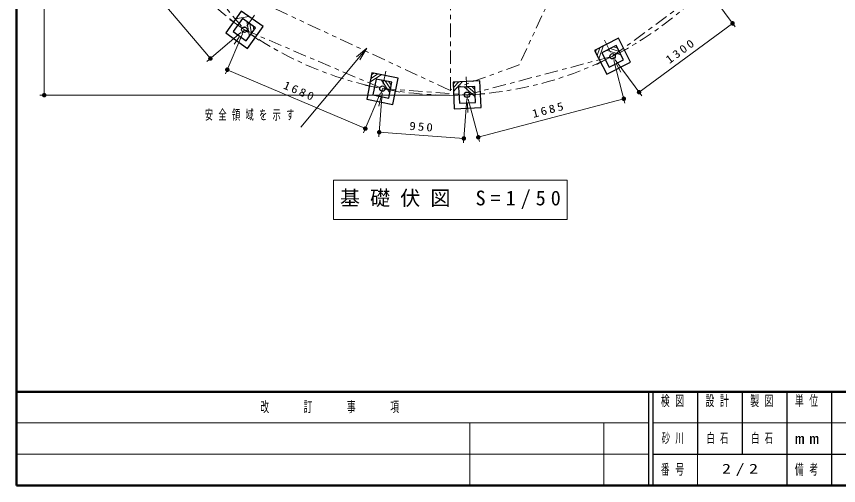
# Model space of a CAD drawing. Units: millimetres on the paper, scale 1:50. Extents: x -805 to -334, y -297 to 267.
# Drawn here: x -805 to -621, y -297 to -192 of the extents above; entities that cross this region are included whole.
import ezdxf

# ---------------------------------------------------------------- set-up
doc = ezdxf.new("R2010")
doc.units = ezdxf.units.MM
doc.linetypes.add('USER2', pattern=[6, 3, -1, 1, -1])
doc.linetypes.add('USER3', pattern=[8, 3, -1, 1, -1, 1, -1])
doc.layers.add('1_50', color=7, linetype='Continuous', lineweight=25)
doc.layers.add('NAKAMURA図枠', color=7, linetype='Continuous', lineweight=13)
doc.layers.add('図面情報', color=7, linetype='Continuous')
doc.styles.add('ＭＳ ゴシック', font='')
doc.styles.get('ＭＳ ゴシック').set_extended_font_data('MS Gothic')

# ---------------------------------------------------------------- blocks, each defined once
blk = doc.blocks.new('open_arrow')
at = {"color": 0, "linetype": 'Continuous', "lineweight": -2}
blk.add_lwpolyline([(7.5, 1.25), (0, 0), (7.5, -1.25)], dxfattribs=at)
blk = doc.blocks.new('filled_dot')
at = {"color": 0, "linetype": 'Continuous', "lineweight": -2, "const_width": 1.25}
blk.add_lwpolyline([(-0.625, 0, 1), (0.625, 0, 1)], format="xyb", close=True, dxfattribs=at)

msp = doc.modelspace()

# ---------------------------------------------------------------- linework, layer by layer
at = {"layer": '1_50', "linetype": 'USER2', "lineweight": 13}
for p, q in [((-707.834, -49.648), (-707.834, -209.648)), ((-779.848, -164.492), (-753.978, -195)), ((-671.536, -200.94), (-650.592, -185.534)), ((-757.245, -192.693), (-750.71, -197.307)), ((-751.67, -191.732), (-756.285, -198.267)), ((-753.978, -195), (-723.074, -208.183)), ((-673.351, -197.375), (-669.721, -204.504)), ((-675.101, -202.754), (-667.972, -199.125)), ((-704.124, -209.562), (-671.536, -200.94)), ((-722.312, -204.257), (-723.835, -212.11)), ((-704.31, -205.567), (-703.939, -213.558)), ((-727, -207.422), (-719.147, -208.945)), ((-723.074, -208.183), (-704.155, -209.564)), ((-708.12, -209.748), (-700.128, -209.377))]:
    msp.add_line(p, q, dxfattribs=at)
at = {"layer": '1_50', "lineweight": 13}
for p, q in [((-798.782, -209.648), (-798.782, -129.648)), ((-761.585, -201.451), (-787.455, -170.943)), ((-649.999, -186.34), (-644.082, -194.385)), ((-752.944, -192.057), (-755.936, -192.573)), ((-753.41, -193.197), (-752.84, -196.509)), ((-752.717, -193.686), (-752.35, -195.816)), ((-752.024, -194.176), (-751.861, -195.123)), ((-644.674, -193.579), (-665.619, -208.984)), ((-754.74, -195.647), (-762.348, -202.098)), ((-754.37, -195.92), (-758.185, -204.863)), ((-673.657, -198.653), (-674.596, -201.541)), ((-726.573, -199.118), (-741.362, -216.793)), ((-675.17, -199.423), (-675.366, -200.029)), ((-674.413, -199.038), (-674.981, -200.785)), ((-672.867, -199.597), (-669.671, -200.636)), ((-672.11, -199.212), (-670.056, -199.88)), ((-671.354, -198.827), (-670.441, -199.124)), ((-671.28, -201.906), (-668.766, -211.41)), ((-670.944, -201.745), (-665.027, -209.79)), ((-726.889, -217.127), (-757.793, -203.944)), ((-723.339, -205.076), (-725.856, -206.775)), ((-724.172, -204.914), (-725.695, -205.942)), ((-725.005, -204.753), (-725.533, -205.109)), ((-723.296, -206.307), (-721.416, -209.092)), ((-722.463, -206.468), (-721.255, -208.259)), ((-721.63, -206.63), (-721.093, -207.426)), ((-706.81, -206.684), (-707.239, -207.154)), ((-705.963, -206.644), (-707.2, -208.002)), ((-705.115, -206.605), (-707.16, -208.85)), ((-704.783, -207.791), (-702.299, -210.054)), ((-703.936, -207.752), (-702.339, -209.207)), ((-703.088, -207.712), (-702.378, -208.359)), ((-708.834, -209.648), (-799.782, -209.648)), ((-723.466, -209.103), (-727.281, -218.047)), ((-723.146, -209.181), (-723.857, -218.949)), ((-704.197, -210.56), (-704.907, -220.328)), ((-703.868, -210.529), (-701.354, -220.032)), ((-669.022, -210.443), (-701.609, -219.066)), ((-704.835, -219.33), (-723.784, -217.952)), ((-733.984, -228.663), (-733.984, -237.463)), ((-681.684, -228.663), (-733.984, -228.663)), ((-681.684, -237.463), (-681.684, -228.663)), ((-733.984, -237.463), (-681.684, -237.463))]:
    msp.add_line(p, q, dxfattribs=at)
at = {"layer": '1_50'}
for p, q in [((-754.698, -190.819), (-758.159, -195.72)), ((-749.796, -194.279), (-754.698, -190.819)), ((-753.257, -199.181), (-749.796, -194.279)), ((-758.159, -195.72), (-753.257, -199.181)), ((-670.224, -196.905), (-675.571, -199.627)), ((-667.502, -202.252), (-670.224, -196.905)), ((-675.571, -199.627), (-672.848, -204.974)), ((-672.848, -204.974), (-667.502, -202.252)), ((-725.447, -204.667), (-726.59, -210.557)), ((-719.557, -205.81), (-725.447, -204.667)), ((-720.7, -211.7), (-719.557, -205.81)), ((-701.266, -206.426), (-707.26, -206.705)), ((-707.26, -206.705), (-706.982, -212.698)), ((-700.988, -212.42), (-701.266, -206.426)), ((-726.59, -210.557), (-720.7, -211.7)), ((-706.982, -212.698), (-700.988, -212.42))]:
    msp.add_line(p, q, dxfattribs=at)
at = {"layer": '1_50', "linetype": 'USER3', "lineweight": 13}
msp.add_lwpolyline([(-686.27, -161.853), (-680.603, -177.422), (-692.466, -202.861), (-708.035, -208.528), (-762.529, -183.117), (-768.195, -167.548), (-756.333, -142.109), (-740.764, -136.442)], close=True, dxfattribs=at)
at = {"layer": '1_50'}
for points in [[(-753.545, -197.508), (-751.469, -194.568), (-754.41, -192.491), (-756.486, -195.432)], [(-669.115, -201.727), (-670.749, -198.519), (-673.957, -200.152), (-672.324, -203.36)], [(-721.649, -210.293), (-720.964, -206.759), (-724.498, -206.074), (-725.183, -209.608)], [(-702.243, -211.277), (-702.409, -207.681), (-706.006, -207.848), (-705.839, -211.444)]]:
    msp.add_lwpolyline(points, close=True, dxfattribs=at)
at = {"layer": '1_50', "linetype": 'USER2', "lineweight": 13}
msp.add_circle((-707.834, -129.648), 80, dxfattribs=at)
at = {"layer": '1_50'}
for centre, radius in [((-753.978, -195), 0.606), ((-753.978, -195), 0.605), ((-671.536, -200.94), 0.606), ((-671.536, -200.94), 0.605), ((-723.074, -208.183), 0.606), ((-723.074, -208.183), 0.605), ((-704.124, -209.562), 0.605)]:
    msp.add_circle(centre, radius, dxfattribs=at)
at = {"layer": 'NAKAMURA図枠', "lineweight": 50}
for p, q in [((-805, -30), (-805, -297)), ((-805, -276), (-420, -276)), ((-805, -297), (-420, -297))]:
    msp.add_line(p, q, dxfattribs=at)
at = {"layer": 'NAKAMURA図枠', "color": 211, "lineweight": 25}
for p, q in [((-663.5, -276), (-663.5, -297)), ((-662.5, -276), (-662.5, -297)), ((-652.5, -276), (-652.5, -290)), ((-642.5, -276), (-642.5, -290)), ((-632.5, -276), (-632.5, -297)), ((-622.5, -276), (-622.5, -290)), ((-662.5, -290), (-420, -290))]:
    msp.add_line(p, q, dxfattribs=at)
at = {"layer": 'NAKAMURA図枠'}
for p, q in [((-805, -283), (-663.5, -283)), ((-703.5, -283), (-703.5, -297)), ((-673.5, -283), (-673.5, -297)), ((-662.5, -283), (-607.5, -283)), ((-805, -290), (-663.5, -290)), ((-652.5, -290), (-652.5, -297))]:
    msp.add_line(p, q, dxfattribs=at)
at = {"layer": 'NAKAMURA図枠', "lineweight": 25}
msp.add_line((-622.5, -290), (-622.5, -297), dxfattribs=at)

# ---------------------------------------------------------------- block references
at = {"layer": '1_50', "lineweight": 13, "xscale": 0.4, "yscale": 0.4}
for name, p, rotation in [('filled_dot', (-644.674, -193.579), 216.3), ('open_arrow', (-726.573, -199.118), 230.1), ('filled_dot', (-761.585, -201.451), 130.3), ('filled_dot', (-757.793, -203.944), 336.9), ('filled_dot', (-798.782, -209.648), 90), ('filled_dot', (-665.619, -208.984), 36.3), ('filled_dot', (-669.022, -210.443), 194.8), ('filled_dot', (-726.889, -217.127), 156.9), ('filled_dot', (-723.784, -217.952), 355.8), ('filled_dot', (-704.835, -219.33), 175.8), ('filled_dot', (-701.609, -219.066), 14.8)]:
    msp.add_blockref(name, p, dxfattribs=dict(at, rotation=rotation))

# ---------------------------------------------------------------- texts
at = {"layer": '1_50', "char_height": 1.833, "attachment_point": 8, "style": 'ＭＳ ゴシック'}
for s, insert, rotation in [('\\T1.33;\\W1.15;1300', (-655.739, -200.476), 36.335), ('\\T1.33;\\W1.15;1680', (-741.949, -209.616), 336.897), ('\\T1.33;\\W1.15;1685', (-685.571, -213.788), 14.821), ('\\T1.33;\\W1.15;950', (-714.237, -217.644), 355.839)]:
    msp.add_mtext(s, dxfattribs=dict(at, insert=insert, rotation=rotation))
at = {"layer": '1_50', "attachment_point": 4, "style": 'ＭＳ ゴシック'}
for s, insert, char_height in [('\\T1.64;\\W0.6;安全領域を示す', (-762.812, -214.143), 2.199), ('\\T1.5;基礎伏図\\~S=1/50', (-732.584, -233.063), 3.299)]:
    msp.add_mtext(s, dxfattribs=dict(at, insert=insert, char_height=char_height))
at = {"layer": 'NAKAMURA図枠', "color": 4, "char_height": 2.346, "style": 'ＭＳ ゴシック'}
for s, insert, attachment_point in [('\\T1.64;\\W0.6;改\u3000\u3000訂\u3000\u3000事\u3000\u3000項', (-734.25, -279.5), 5), ('\\T1.64;\\W0.6;検図', (-657.5, -276.833), 2), ('\\T1.64;\\W0.6;設計', (-647.5, -276.833), 2), ('\\T1.64;\\W0.6;製図', (-637.5, -276.833), 2), ('\\T1.64;\\W0.6;単位', (-627.5, -276.833), 2), ('\\T1.5;\\W1.35;mm', (-627.5, -286.5), 5), ('\\T1.64;\\W0.6;番号', (-657.5, -293.5), 5), ('\\T1.64;\\W0.6;備考', (-627.5, -293.5), 5)]:
    msp.add_mtext(s, dxfattribs=dict(at, insert=insert, attachment_point=attachment_point))
at = {"layer": '図面情報', "char_height": 2.199, "style": 'ＭＳ ゴシック'}
for s, insert, attachment_point in [('\\T1.64;\\W0.6;砂川', (-657.5, -286.5), 5), ('\\T1.64;\\W0.6;白石', (-650.5, -286.5), 4), ('\\T1.64;\\W0.6;白石', (-637.5, -286.5), 5), ('\\T1.5;\\W1.35;2/2', (-642.5, -293.5), 5)]:
    msp.add_mtext(s, dxfattribs=dict(at, insert=insert, attachment_point=attachment_point))

doc.saveas('drawing.dxf')
